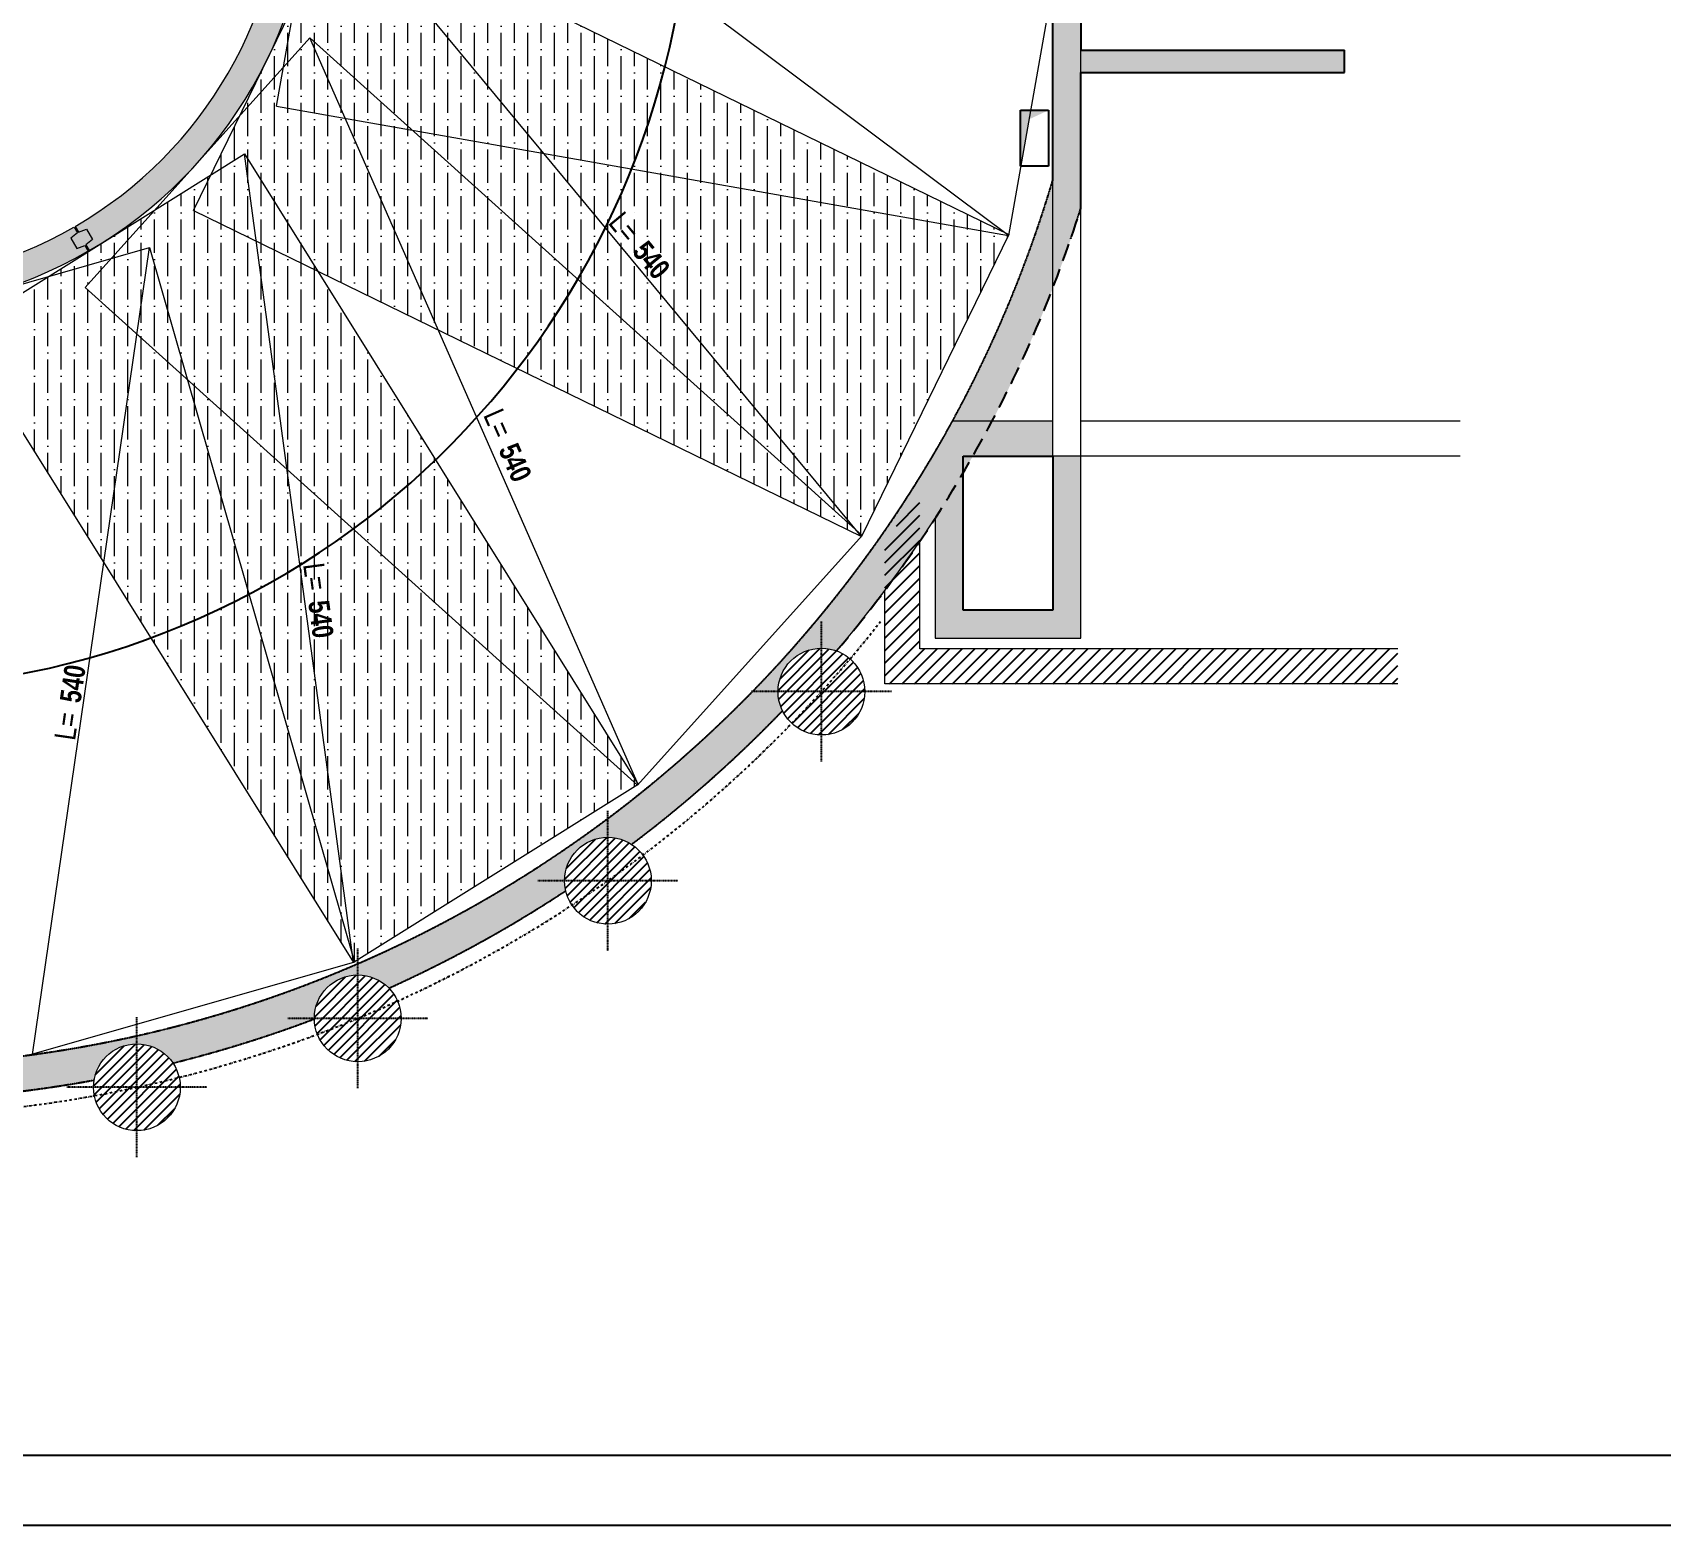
# Model space of a CAD drawing. Header units: metres. Extents: x 33574 to 39801, y -147554 to -143354.
# Drawn here: x 35070 to 36234, y -147554 to -146487 of the extents above; entities that cross this region are included whole.
import ezdxf

# ---------------------------------------------------------------- set-up
doc = ezdxf.new("R2010")
doc.units = ezdxf.units.M
doc.linetypes.add('INTERROMPU2', pattern=[9.524999999999999, 6.35, -3.175])
doc.linetypes.add('TIRETPTX2', pattern=[50.8, 25.4, -12.7, 0, -12.7])
for name, color, linetype in [('01-Cad  2', 1, 'Continuous'), ('01_linteaux', 3, 'Continuous'), ('01_murs_coup', 5, 'Continuous'), ('01_murs_sup', 2, 'INTERROMPU2'), ('01_poch_murs', 251, 'Continuous'), ('01_resv', 32, 'Continuous'), ('01_texte', 230, 'Continuous')]:
    doc.layers.add(name, color=color, linetype=linetype)
doc.layers.add('01_PIEUX', color=5, linetype='Continuous', lineweight=60)
doc.styles.add('ARIAL NA', font='ARIALN.TTF')
doc.styles.add('impact', font='impact.ttf')
pattern_1 = [(90, (0, -342.949232486746), (-9.524999999999997, 16.66875), [23.8125, -4.762499999999999, 0, -4.762499999999999])]

msp = doc.modelspace()

# ---------------------------------------------------------------- hatches: boundary and pattern name
at = {"layer": '01_murs_sup', "ltscale": 3}
h = msp.add_hatch(dxfattribs=at)
h.set_pattern_fill('DASH', color=256, scale=2.5, angle=135)
h.set_pattern_definition([(135, (-1377.46904745726, -135886.3766936216), (-11.22532015133644, 8.881784197001252e-16), [7.9375, -7.9375])])
h.paths.add_polyline_path([(35818.72455630315, -146612.6917047548), (35818.7253248479, -146515.6349011665), (36007.24869973916, -146515.6349011665), (36007.24869973916, -146499.6349011665), (35818.72896800363, -146499.6349011665), (35818.72896800363, -146365.9957603085), (35798.72650976552, -146365.9957603085), (35798.72532484728, -146515.6349011665), (35798.72471512885, -146592.6340889082, -0.3316165824014951), (34949.71496456216, -147225.2994417661), (34949.71496456216, -147250.2994417661, 0.04526015738334291), (35113.63287246309, -147235.4310835851, -0.6784920947094194), (35169.94797091185, -147223.2781875027, 0.0290857858348107), (35271.04420118374, -147191.7479866602, -0.6786650772580168), (35324.28835202201, -147169.7305210296, 0.03963135764520873), (35450.62229365334, -147100.2283790938, -0.05889174878895797), (35449.76810593809, -147093.0013463906, -0.5957938614643646), (35497.71761461234, -147067.0453421585, 0.03959186487785516), (35605.57779341695, -146971.5691229358, -0.1147067523627306), (35602.39890267018, -146957.8948448957, -0.5230756100816683), (35644.23093848054, -146928.8488985313, 0.1000910596722721)])
h.paths.add_polyline_path([(34079.31210619549, -146504.8133812006), (34075.95500703835, -146365.9957603085), (34050.94769757198, -146365.9957603085), (34053.8427052707, -146485.7056831882, -0.328755579086477), (34075.67279549941, -146515.3183959108, -0.2553953403700908), (34061.41693399924, -146541.4073557578, 0.06071621505798748), (34135.96761812367, -146748.8556114966, -0.4496334161171455), (34170.66022362853, -146779.6349010365, -0.1753608633251859), (34163.48212970542, -146799.4721586813, 0.01836853256108478), (34199.37950259771, -146855.9402207592, -0.4913802896854275), (34238.23258403791, -146885.9290372062, -0.140327085577333), (34233.53583958584, -146902.3344859224, 0.03953732202023799), (34331.09125117055, -147008.0487978252, -0.5620629895725984), (34376.33578451678, -147035.5822914239, -0.0842861395221403), (34374.59872286684, -147045.8136373335, 0.03011723266168045), (34463.64618001701, -147109.7915810451, -0.6241365282367528), (34513.68012792578, -147134.2601083201, -0.03818521046561189), (34513.31956880829, -147138.9744123415, 0.0237593458811339), (34591.15856205699, -147176.7708181262, -0.6784920947084723), (34644.81060976732, -147197.7598860657, 0.06483465551945516), (34874.8223331413, -147247.2157891014, -0.6784920947094583), (34932.35985634164, -147250.1341140412, 0.004762977334731561), (34949.71496456216, -147250.2994417661), (34949.71496456216, -147225.2994417661, -0.3601863127720239)])
at = {"layer": '01_poch_murs', "ltscale": 3}
h = msp.add_hatch(color=256, dxfattribs=at)
h.dxf.hatch_style = 1
h.paths.add_polyline_path([(34248.28433725888, -145747.3438180018), (34242.16544300839, -145747.3438180018, -0.3180508282359097), (34215.02561750617, -145770.7140851372), (34188.37904986591, -145859.519858868, -0.2237955367623003), (34199.64339826563, -145883.4260098738, -0.09897303326771603), (34197.26097763602, -145895.3438180188), (34203.82677616641, -145895.3438180188)])
h.paths.add_polyline_path([(34203.82677616641, -145895.3438180188), (34197.26097763602, -145895.3438180188, -0.2738205389938315), (34171.95752288586, -145914.2483488182), (34145.22723758267, -146003.3331307851, -0.2206120316884544), (34156.20294839465, -146026.9980381906, -0.3797029099391359), (34128.89084456862, -146057.7778923458), (34102.28069709784, -146146.4622875422, -0.2332341861448616), (34114.41533426917, -146171.061029082, -0.3935893677039966), (34085.61217239595, -146201.9830908219), (34059.13222046549, -146290.1353148723, -0.2331529290483465), (34071.25927559825, -146314.7282397092, -0.3194978935303579), (34050.41617614435, -146344.0171005832), (34050.947697572, -146365.9957603085), (34075.95500703837, -146365.9957603085), (34074.94862611359, -146324.3814381961), (34161.79268607264, -146035.2760406086, -0.2017052976722566), (34162.90788450468, -146031.5635254839)])
h.paths.add_polyline_path([(34075.95500703837, -146365.9957603085), (34050.947697572, -146365.9957603085), (34053.84270527073, -146485.7056831883, -0.240193406139312), (34074.02424865984, -146505.3438183572), (34079.3249340348, -146505.3438183572)])
h.paths.add_polyline_path([(34079.41314047902, -146505.3438183572), (34074.02424865984, -146505.3438183572, -0.0820806785414689), (34075.67279549943, -146515.3183959108, -0.2553953403698855), (34061.41693399927, -146541.4073557577, 0.06071621505799264), (34135.9676181237, -146748.8556114966, -0.427582122664131), (34170.57544541074, -146777.3438178521), (34179.57658441259, -146777.3438178521, -0.08234245980272245)])
h.paths.add_polyline_path([(34179.57658441259, -146777.3438178521), (34170.57544541074, -146777.3438178521, -0.0184954473329373), (34170.66022362855, -146779.6349010365, -0.1753608633251471), (34163.48212970544, -146799.4721586813, 0.01836853256108477), (34199.37950259773, -146855.9402207592, -0.4913802896853409), (34238.23258403793, -146885.9290372062, -0.1403270855771818), (34233.53583958585, -146902.3344859224, 0.03953732202024386), (34331.09125117057, -147008.0487978252, -0.5620629895725562), (34376.33578451679, -147035.5822914239, -0.08428613952214607), (34374.59872286686, -147045.8136373335, 0.03011723266167905), (34463.64618001704, -147109.7915810451, -0.6241365282367535), (34513.68012792579, -147134.2601083201, -0.03818521046560933), (34513.31956880831, -147138.9744123415, 0.0237593458811355), (34591.15856205701, -147176.7708181262, -0.5039318466174627), (34640.66669659685, -147182.4488587011), (34640.66669659685, -147169.6518778242, -0.1761228929484829)])
h.paths.add_polyline_path([(34640.66669659685, -147169.6518778242), (34640.66669659685, -147182.4488587011, -0.1300830585744839), (34644.81060976735, -147197.7598860657, 0.06483465551945058), (34874.82233314132, -147247.2157891015, -0.6784920947098105), (34932.35985634166, -147250.1341140413, 0.004762977334749889), (34949.71496456226, -147250.2994417661), (34949.71496456226, -147225.2994417661, -0.08931239155494688)])
h.paths.add_polyline_path([(35169.94797091188, -147223.2781875027, 0.02604617036682067), (35260.66415619559, -147195.588878944), (35260.66415619559, -147168.9418950087, -0.08988955722728416), (34949.71496456226, -147225.2994417661), (34949.71496456226, -147250.2994417661, 0.04526015738332237), (35113.63287246311, -147235.4310835851, -0.6784920947096146)])
edge = h.paths.add_edge_path()
edge.add_line((34408.59027930725, -145263.1085593163), (34385.5269354067, -145253.3643128845))
edge.add_arc((35466.5236872878, -145780.6175167355), 1202.726036364359, 153.9993209300817, 155.8552133278959)
edge.add_arc((34347.39102228516, -145310.8591006611), 30.99999999999181, -6.821210263296962e-12, 45.76044301059699, ccw=False)
edge.add_arc((34347.39102228514, -145310.8591006611), 31.00000000000364, -91.30111602161622, 0, ccw=False)
edge.add_arc((35466.52368727751, -145780.6175167315), 1202.726036353317, 158.604113661065, 160.7596099109419)
edge.add_line((34330.9767503726, -145384.2804472969), (34306.50477054843, -145465.8389103738))
edge.add_arc((34287.56648059654, -145490.3815502827), 30.99999999999297, -6.821210263296962e-12, 52.344482336476574, ccw=False)
edge.add_arc((34287.56648059653, -145490.3815502827), 31, -85.74869509530629, 0, ccw=False)
edge.add_line((34289.86454787194, -145521.2962536906), (34274.67844661011, -145571.9074052175))
edge.add_arc((34255.52429800759, -145596.2819532402), 30.99999999998927, -1.0118128557223827e-11, 51.8388232869724, ccw=False)
edge.add_arc((34255.52429800759, -145596.2819532402), 31, -85.24303604578489, 0, ccw=False)
edge.add_line((34258.09510734261, -145627.1751715796), (34231.52944584609, -145715.7113071045))
edge.add_arc((34212.08384813659, -145739.853981557), 31.00000000001052, 6.707523425575346e-12, 51.15046554255821, ccw=False)
edge.add_arc((34212.08384813677, -145739.853981557), 30.99999999983265, -13.981443262347796, 0, ccw=False)
edge.add_line((34242.16544300839, -145747.3438180018), (34248.28433725888, -145747.3438180018))
edge.add_line((34248.28433725888, -145747.3438180018), (34356.55909196645, -145386.8952620132))
edge.add_arc((35466.52368728707, -145780.6175167352), 1177.726036363551, 153.9335210040949, 160.4695873568468, ccw=False)
at = {"layer": '01_poch_murs'}
h = msp.add_hatch(dxfattribs=at)
h.set_pattern_fill('DOTS', color=256, scale=2)
h.set_pattern_definition([(0, (17709.70244418724, -129204.6844856523), (1.5875, 3.175), [0, -3.175])])
h.paths.add_polyline_path([(34827.92600877853, -146640.176967322, -0.02601027697775948), (34800.11581319627, -146626.0530203742), (34797.74060486278, -146630.1670018863), (34802.4367572855, -146634.0330272901), (34798.18695259812, -146641.3939049309), (34792.49080017541, -146639.2599303347), (34790.11580017541, -146643.3735510026, 0.02602598800101315), (34819.79680565972, -146658.4503419671)])
h.paths.add_polyline_path([(34829.68259216089, -146640.9503017804, -0.001599403146000994), (34827.92600877853, -146640.176967322), (34819.79680565972, -146658.4503419671, 0.008389957832762128), (34829.68259216089, -146662.6436995668)])
h.paths.add_polyline_path([(34829.68259216089, -146640.9503017804), (34829.68259216089, -146662.6436995668, 0.09640888134956785), (34949.69877928867, -146685.9957596736), (34949.69877928867, -146665.9957596463, -0.1032573502534808)])
h.paths.add_polyline_path([(34989.68259216089, -146663.3171350294, -0.03343185520481382), (34949.69877928867, -146665.9957596463), (34949.69877928867, -146685.9957596736, 0.03132955598132199), (34989.68259216089, -146683.4859174108)])
h.paths.add_polyline_path([(35062.96668672441, -146665.2727453641), (35051.71482109319, -146648.1117366939, -0.05337548787622121), (34989.68259216089, -146663.3171350294), (34989.68259216089, -146683.4859174108, 0.05920163459272805)])
h.paths.add_polyline_path([(35109.27368612781, -146643.3595694137), (35106.90675840194, -146639.2599303347), (35101.21060597923, -146641.3939049309), (35096.96080129185, -146634.0330272901), (35101.65695371456, -146630.1670018863), (35099.27367452627, -146626.0390412436, -0.04377653951283225), (35051.71482109319, -146648.1117366939), (35062.96668672441, -146665.2727453641, 0.04008785263166796)])
h.paths.add_polyline_path([(35149.68259216089, -146615.795680019), (35149.68259216089, -146589.602557833, -0.05113669284430105), (35100.13965320177, -146625.5389603078), (35102.52297911834, -146629.6670018863), (35108.21913154105, -146627.5330272901), (35112.46893622843, -146634.8939049309), (35107.77278380572, -146638.7599303347), (35110.13966772384, -146642.8594935365, 0.03748820705066643)])
h.paths.add_polyline_path([(35237.74876288913, -146505.3438181318), (35215.35554659554, -146505.3438181318, -0.08974126751230488), (35149.68259216089, -146589.602557833), (35149.68259216089, -146615.795680019, 0.111739751350108)])
h.paths.add_polyline_path([(35260.63178379423, -146441.5642735167), (35260.63178379423, -146372.495760083), (35255.46496641646, -146372.495760083), (35254.46628634512, -146366.503679655), (35249.68217558386, -146366.495706126, -0.1209334578965822), (35215.35554659554, -146505.3438181318), (35237.74876288913, -146505.3438181318, 0.05308695196988791)])
h.paths.add_polyline_path([(35269.68214780606, -146366.5290394593), (35264.96034084338, -146366.5211697701), (35263.96457579122, -146372.495760083), (35260.63178379423, -146372.495760083), (35260.63178379423, -146441.5642735167, 0.0592534558250833)])
at = {"layer": '01_poch_murs', "lineweight": 0}
h = msp.add_hatch(dxfattribs=at)
h.set_pattern_fill('ANSI36', color=256, scale=3, angle=45)
h.set_pattern_definition(pattern_1)
h.paths.add_polyline_path([(35328.82955494818, -146445.3431748041), (35282.50225014033, -146451.036759001), (35278.83279099917, -146421.1792656835), (35257.04395386797, -146465.8530021572), (35248.91974464707, -146511.9276822105), (35267.79531963079, -146490.9642324089), (35340.99435403312, -146556.8729390235), (35435.1438352795, -146573.4740327869)])
h.paths.add_polyline_path([(35289.91940533038, -146398.4483377302), (35278.83279099917, -146421.1792656835), (35282.50225014033, -146451.036759001), (35321.33781216562, -146436.3140638745)])
h.paths.add_polyline_path([(35289.91940533038, -146398.4483377302), (35321.33781216562, -146436.3140638745), (35347.34266721109, -146426.4555338911)])
h.paths.add_polyline_path([(35347.34266721109, -146426.4555338911), (35321.33781216562, -146436.3140638745), (35328.82955494818, -146445.3431748041), (35374.54793064538, -146439.7244274486)], flags=17)
h.paths.add_polyline_path([(35374.54793064538, -146439.7244274486), (35328.82955494818, -146445.3431748041), (35435.14383527951, -146573.4740327869), (35497.75680763638, -146584.5143891558, 0.03260779179919894), (35521.51590427922, -146511.4054976653)])
h.paths.add_polyline_path([(35521.51590427922, -146511.4054976653, -0.03260779179919856), (35497.75680763638, -146584.5143891558), (35767.07613625853, -146632.0026532182), (35763.87631776967, -146629.6125695029)])
h.paths.add_polyline_path([(35766.96851474143, -146631.983676641), (35497.75680763638, -146584.5143891558, -0.01945865927260318), (35479.10895280218, -146626.46115937), (35658.80038959504, -146843.0267787457), (35662.43150507501, -146846.2962498092)])
h.paths.add_polyline_path([(35435.1438352795, -146573.4740327869), (35340.99435403312, -146556.8729390235), (35459.28487310202, -146663.3822007952, 0.01776260766027191), (35479.10895280218, -146626.46115937)])
h.paths.add_polyline_path([(35479.10895280218, -146626.46115937, -0.01776260766026648), (35459.28487310202, -146663.3822007952), (35658.80038959505, -146843.0267787457)])
h.paths.add_polyline_path([(35459.28487310202, -146663.3822007952, -0.03260780446786091), (35416.29459968466, -146727.1101041171), (35662.0915140704, -146846.993269432), (35658.80038959501, -146843.0267787457)])
h.paths.add_polyline_path([(35459.28487310202, -146663.3822007952), (35340.99435403311, -146556.8729390235), (35293.0842441944, -146548.4250940102), (35359.54271055962, -146699.4303583282), (35416.29459968465, -146727.1101041171, 0.0326078044678612)])
h.paths.add_polyline_path([(35267.79531963079, -146490.9642324089), (35293.0842441944, -146548.4250940102), (35340.99435403309, -146556.8729390235)], flags=17)
h.paths.add_polyline_path([(35267.79531963079, -146490.9642324089), (35248.91974464707, -146511.9276822105), (35244.01004225069, -146539.7719881508), (35293.0842441944, -146548.4250940102)])
h.paths.add_polyline_path([(35248.91974464707, -146511.9276822105), (35257.04395386796, -146465.8530021572), (35217.61416393091, -146546.6960519378)])
h.paths.add_polyline_path([(35293.0842441944, -146548.4250940102), (35244.01004225069, -146539.7719881508), (35248.91974464707, -146511.9276822105), (35217.61416393091, -146546.6960519378), (35197.10476981705, -146588.7465414779), (35221.02744690981, -146573.797993747), (35273.22397324388, -146657.3298971354), (35359.54271055962, -146699.4303583282)])
h.paths.add_polyline_path([(35221.02744690981, -146573.797993747), (35197.10476981705, -146588.7465414779), (35184.710330101, -146614.158908842), (35229.4090455208, -146635.9599290192)])
h.paths.add_polyline_path([(35492.04780703306, -146643.6752499274), (35515.24523811475, -146671.6329874788), (35532.9270011542, -146656.9618618644), (35509.72957007252, -146629.004124313)], flags=24)
h.paths.add_polyline_path([(35475.09858703586, -146622.7231306623), (35492.39947353192, -146643.574303465), (35509.71508115774, -146629.2069887351), (35492.41419466168, -146608.3558159324)], flags=9)
h = msp.add_hatch(dxfattribs=at)
h.set_pattern_fill('ANSI36', color=256, scale=3, angle=45)
h.set_pattern_definition(pattern_1)
h.paths.add_polyline_path([(35069.68259203076, -146685.995759776), (35041.47348785241, -146685.995759776), (35017.49590383227, -146700.978617163), (35043.90270255699, -146743.2383289636)])
h.paths.add_polyline_path([(35107.20397410466, -146669.3189905235), (35126.12287199158, -146648.3074257635), (35081.14980496165, -146661.2032452178), (35041.47348785241, -146685.995759776), (35069.68259203076, -146685.995759776), (35069.68259203076, -146784.4947762433), (35120.57518745487, -146865.9399539731), (35144.23581014307, -146702.6626054603)])
h.paths.add_polyline_path([(35157.42845270776, -146613.5390560362), (35081.14980496169, -146661.2032452178), (35126.1228719916, -146648.3074257635)])
h.paths.add_polyline_path([(35153.23920331501, -146640.5319428778), (35126.12287199158, -146648.3074257635), (35107.20397410466, -146669.3189905235), (35144.23581014308, -146702.6626054603)])
h.paths.add_polyline_path([(35184.710330101, -146614.158908842), (35197.10476981705, -146588.7465414779), (35157.42845270779, -146613.5390560361), (35126.1228719916, -146648.3074257635), (35153.23920331501, -146640.5319428778), (35180.38921176464, -146735.2152744955), (35251.41509086355, -146799.1672632859), (35229.4090455208, -146635.9599290192)])
h.paths.add_polyline_path([(35221.02744690981, -146573.797993747), (35197.10476981705, -146588.7465414779), (35184.710330101, -146614.158908842), (35229.4090455208, -146635.9599290192)])
h.paths.add_polyline_path([(35221.02744690981, -146573.797993747), (35229.4090455208, -146635.9599290192), (35273.22397324388, -146657.3298971354)])
h.paths.add_polyline_path([(35273.22397324388, -146657.3298971354), (35229.40904552081, -146635.9599290192), (35251.41509086355, -146799.1672632859), (35298.68340465509, -146841.727844191, 0.03260781837376031), (35357.57412539457, -146792.3183581521)])
h.paths.add_polyline_path([(35357.57412539457, -146792.3183581521, -0.03260781837375752), (35298.6834046551, -146841.727844191), (35501.83316095088, -147024.6447063578), (35502.16939374245, -147024.4346220319), (35502.43331809522, -147024.1415260799)])
h.paths.add_polyline_path([(35298.68340465509, -146841.727844191, -0.01946921466162051), (35260.61955754293, -146867.4319808529), (35298.18061682706, -147146.0027218704), (35299.61238783618, -147150.9959007679), (35501.83316095088, -147024.6447063578)])
h.paths.add_polyline_path([(35251.41509086355, -146799.1672632859), (35180.38921176463, -146735.2152744955), (35224.26388663367, -146888.2244493526, 0.01775199843646007), (35260.61955754293, -146867.4319808529)])
h.paths.add_polyline_path([(35298.68340465509, -146841.727844191, -0.01946921466162071), (35260.61955754293, -146867.4319808529), (35251.41509086355, -146799.1672632859)])
h.paths.add_polyline_path([(35180.38921176463, -146735.2152744955), (35144.23581014307, -146702.6626054603), (35120.57518745487, -146865.9399539731), (35154.03536284727, -146919.4874280013, 0.03260783243952673), (35224.26388663367, -146888.2244493526)])
h.paths.add_polyline_path([(35224.26388663367, -146888.2244493526, -0.03260783243952908), (35154.03536284727, -146919.4874280013), (35298.89678448049, -147151.3141629669), (35298.18061682706, -147146.0027218704)])
h.paths.add_polyline_path([(35260.61955754293, -146867.4319808529, -0.01775199843646067), (35224.26388663367, -146888.2244493526), (35298.18061682706, -147146.0027218704)])
h.paths.add_polyline_path([(35262.03045793316, -146890.6078220453), (35266.88487136296, -146926.6104687262), (35289.65460608259, -146923.540313718), (35284.8001926528, -146887.5376670371)], flags=24)
h.paths.add_polyline_path([(35258.76170147134, -146863.8574465076), (35262.38217373218, -146890.7085966023), (35284.68039089916, -146887.7020186183), (35281.05991863833, -146860.8508685236)], flags=9)
h = msp.add_hatch(dxfattribs=at)
h.set_pattern_fill('ANSI36', color=256, scale=3, angle=45)
h.set_pattern_definition(pattern_1)
h.paths.add_polyline_path([(35497.75680763638, -146584.5143891558), (35435.1438352795, -146573.4740327869), (35479.10895280218, -146626.46115937, 0.01945865927260254)])
at = {"layer": '01_poch_murs'}
h = msp.add_hatch(color=256, dxfattribs=at)
h.dxf.hatch_style = 1
h.paths.add_polyline_path([(35112.5013086298, -146634.8939051563), (35108.25150394242, -146627.5330275155), (35102.5553515197, -146629.6670021117), (35101.3678515197, -146627.6101917777), (35100.50182611592, -146628.1101917777), (35101.68932611593, -146630.1670021117), (35096.99317369321, -146634.0330275155), (35101.24297838059, -146641.3939051563), (35106.93913080329, -146639.2599305601), (35108.12672845961, -146641.3169100397), (35108.99275386339, -146640.8169100397), (35107.80515620708, -146638.7599305601)])
at = {"layer": '01_poch_murs', "lineweight": 0}
h = msp.add_hatch(dxfattribs=at)
h.set_pattern_fill('ANSI36', color=256, scale=3, angle=45)
h.set_pattern_definition(pattern_1)
h.paths.add_polyline_path([(35153.23920331501, -146640.5319428778), (35144.23581014307, -146702.6626054603), (35180.38921176464, -146735.2152744955)])
at = {"layer": '01_poch_murs', "ltscale": 3}
h = msp.add_hatch(color=256, dxfattribs=at)
h.dxf.hatch_style = 1
edge = h.paths.add_edge_path()
edge.add_arc((34949.71496489148, -146339.2994419503), 885.9999996226327, 330.3693619606736, 331.313288692121)
edge.add_line((35726.96512642602, -146764.5972032022), (35798.72646091177, -146764.5972032022))
edge.add_line((35798.72646091177, -146764.5972032022), (35798.72635997762, -146777.3438178521))
edge.add_line((35798.72635997763, -146777.3438178521), (35719.85334471172, -146777.3438178521))
edge = h.paths.add_edge_path()
edge.add_arc((34949.71496422509, -146339.2994415712), 886.0000003893334, 290.5459497419325, 330.3693619606682)
edge.add_line((35719.85334471172, -146777.3438178521), (35798.72635997762, -146777.3438178521))
edge.add_line((35798.72635997763, -146777.3438178521), (35798.72626294912, -146789.5972032022))
edge.add_line((35798.72626294912, -146789.5972032022), (35734.73058520433, -146789.5972032022))
edge.add_line((35734.73058520434, -146789.5972032022), (35734.73058520434, -146899.634908007))
edge.add_line((35734.73058520434, -146899.634908007), (35798.72539191297, -146899.6349020256))
edge.add_line((35798.72539191296, -146899.6349020256), (35798.79022580152, -146789.5972032022))
edge.add_line((35798.79022580153, -146789.5972032022), (35818.72626294974, -146789.5972032022))
edge.add_line((35818.72626294974, -146789.5972032022), (35818.72523324544, -146919.6349001563))
edge.add_line((35818.72523324544, -146919.6349001563), (35714.73058520433, -146919.6349098764))
edge.add_line((35714.73058520434, -146919.6349098764), (35714.73058520434, -146833.9428488519))
edge.add_arc((34949.71496455916, -146339.2994417638), 911.0000000037576, 319.67327879296056, 327.11412007616406, ccw=False)
edge.add_arc((35633.39890267021, -146957.8948448957), 31.00000000001091, 69.54812497830022, 180)
edge.add_arc((35633.39890267009, -146957.8948448957), 30.99999999988534, 179.9999999999462, 206.1744532053453)
edge.add_arc((34949.71496456517, -146339.2994417693), 910.9999999955767, 306.98024899574193, 316.04929939065175, ccw=False)
edge.add_arc((35480.76810593808, -147093.0013463906), 30.99999999998181, 56.85509518091673, 180)
edge.add_arc((35480.76810593842, -147093.0013463906), 31.00000000031711, 180.0000000001076, 193.4814234080901)
edge.add_arc((34949.71496456006, -146339.2994417622), 911.0000000044032, 294.2781823026611, 303.3562695934339, ccw=False)
edge.add_arc((35302.04123388398, -147191.319076668), 31, 44.13928519626435, 180)
edge.add_arc((35302.04123385243, -147191.3190766681), 30.9999999684478, 179.9999999998385, 180.7927585963713)
edge.add_arc((34949.71496476549, -146339.2994423136), 910.9999994158935, 289.9577624268415, 290.65386148964905, ccw=False)
edge.add_line((35260.66415619559, -147195.588878944), (35260.66415619559, -147168.9418950087))
h = msp.add_hatch(dxfattribs=at)
h.set_pattern_fill('ANSI31', color=256, scale=2)
h.set_pattern_definition([(45, (12138.09816552654, -135886.3766933962), (-4.490128060534576, 4.490128060534577), [])])
h.paths.add_polyline_path([(35703.72471235579, -146850.5628772605), (35703.72471235579, -146814.0101963209, -0.01266279094828496), (35678.72471235579, -146851.5745512991), (35678.72471235579, -146885.6196663887, 0.01181774523115092)])
h.paths.add_polyline_path([(35703.72471235579, -146869.9154050246), (35703.72471235579, -146850.5628772605, -0.01181774523115086), (35678.72471235579, -146885.6196663887), (35678.72471235579, -146903.7715737828, 0.01141311991925369)])
h.paths.add_polyline_path([(35703.72471235579, -146869.9154050246, -0.0114131199192537), (35678.72471235579, -146903.7715737828), (35678.72471235579, -146952.3438176267), (35798.72471235579, -146952.3438176267), (35798.72471235579, -146927.3438176267), (35703.72471235579, -146927.3438176267)])
h.paths.add_polyline_path([(35810.68082029985, -146927.3438176267), (35798.72471235579, -146927.3438176267), (35798.72471235579, -146952.3438176267), (35810.68082029985, -146952.3438176267)])
h.paths.add_polyline_path([(35827.2292108057, -146927.3438176267), (35810.68082029985, -146927.3438176267), (35810.68082029985, -146952.3438176267), (35827.2292108057, -146952.3438176267)])
h.paths.add_polyline_path([(35999.8058577285, -146927.3438176267), (35827.2292108057, -146927.3438176267), (35827.2292108057, -146952.3438176267), (35999.8058577285, -146952.3438176267)])
h.paths.add_polyline_path([(36045.25453399309, -146927.3438176267), (35999.8058577285, -146927.3438176267), (35999.8058577285, -146952.3438176267), (36045.25453399309, -146952.3438176267)])
at = {"layer": '01_poch_murs'}
h = msp.add_hatch(dxfattribs=at)
h.set_pattern_fill('ANSI31', color=256, scale=1.5)
h.set_pattern_definition([(45, (17424.70657042975, -138254.6271698043), (-3.367596045400932, 3.367596045400933), [])])
h.paths.add_polyline_path([(35633.3989026702, -146926.8948448957, 0.4142135623730951), (35602.3989026702, -146957.8948448957), (35633.3989026702, -146957.8948448957)])
h.paths.add_polyline_path([(35633.3989026702, -146957.8948448957), (35602.3989026702, -146957.8948448957, 0.4142135623730951), (35633.3989026702, -146988.8948448957)])
h.paths.add_polyline_path([(35633.3989026702, -146926.8948448957), (35633.3989026702, -146957.8948448957), (35664.3989026702, -146957.8948448957, 0.4142135623730951)])
h.paths.add_polyline_path([(35664.3989026702, -146957.8948448957), (35633.3989026702, -146957.8948448957), (35633.3989026702, -146988.8948448957, 0.4142135623730951)])
h = msp.add_hatch(dxfattribs=at)
h.set_pattern_fill('ANSI31', color=256, scale=1.5)
h.set_pattern_definition([(45, (17272.07577369766, -138389.7336712992), (-3.367596045400932, 3.367596045400933), [])])
h.paths.add_polyline_path([(35480.76810593811, -147062.0013463907, 0.4142135623730951), (35449.76810593811, -147093.0013463907), (35480.76810593811, -147093.0013463907)])
h.paths.add_polyline_path([(35480.76810593811, -147093.0013463907), (35449.76810593811, -147093.0013463907, 0.4142135623730951), (35480.76810593811, -147124.0013463907)])
h.paths.add_polyline_path([(35480.76810593811, -147062.0013463907), (35480.76810593811, -147093.0013463907), (35511.76810593811, -147093.0013463907, 0.4142135623730951)])
h.paths.add_polyline_path([(35511.76810593811, -147093.0013463907), (35480.76810593811, -147093.0013463907), (35480.76810593811, -147124.0013463907, 0.4142135623730951)])
h = msp.add_hatch(dxfattribs=at)
h.set_pattern_fill('ANSI31', color=256, scale=1.5)
h.set_pattern_definition([(45, (17093.34890164353, -138488.0514015766), (-3.367596045400932, 3.367596045400933), [])])
h.paths.add_polyline_path([(35302.04123388398, -147160.319076668, 0.4142135623730951), (35271.04123388398, -147191.319076668), (35302.04123388398, -147191.319076668)])
h.paths.add_polyline_path([(35302.04123388398, -147191.319076668), (35271.04123388398, -147191.319076668, 0.4142135623730951), (35302.04123388398, -147222.319076668)])
h.paths.add_polyline_path([(35302.04123388398, -147160.319076668), (35302.04123388398, -147191.319076668), (35333.04123388398, -147191.319076668, 0.4142135623730951)])
h.paths.add_polyline_path([(35333.04123388398, -147191.319076668), (35302.04123388398, -147191.319076668), (35302.04123388398, -147222.319076668, 0.4142135623730951)])
h = msp.add_hatch(dxfattribs=at)
h.set_pattern_fill('ANSI31', color=256, scale=1.5)
h.set_pattern_definition([(45, (16935.51458476004, -138537.2847169815), (-3.367596045400932, 3.367596045400933), [])])
h.paths.add_polyline_path([(35144.20691700048, -147209.5523920729, 0.4142135623730951), (35113.20691700048, -147240.5523920729), (35144.20691700048, -147240.5523920729)])
h.paths.add_polyline_path([(35144.20691700048, -147240.5523920729), (35113.20691700048, -147240.5523920729, 0.4142135623730951), (35144.20691700048, -147271.5523920729)])
h.paths.add_polyline_path([(35144.20691700048, -147209.5523920729), (35144.20691700048, -147240.5523920729), (35175.20691700048, -147240.5523920729, 0.4142135623730951)])
h.paths.add_polyline_path([(35175.20691700048, -147240.5523920729), (35144.20691700048, -147240.5523920729), (35144.20691700048, -147271.5523920729, 0.4142135623730951)])

# ---------------------------------------------------------------- linework, layer by layer
at = {"layer": '01-Cad  2'}
for p, q in [((38750.79301511295, -147503.5708632378), (33623.63955840768, -147503.5708632378)), ((38750.79301511295, -147553.5708632378), (33573.63955840768, -147553.5708632378))]:
    msp.add_line(p, q, dxfattribs=at)
at = {"layer": '01_linteaux'}
msp.add_line((35798.72532484728, -146515.6349011665), (35798.73169954211, -145710.5971997301), dxfattribs=at)
at = {"layer": '01_linteaux', "lineweight": 0}
for p, q in [((35767.07613625853, -146632.0026532182), (35339.99005290558, -146312.9934667854)), ((35662.0915140704, -146846.993269432), (35289.91940533038, -146398.4483377302)), ((35502.49092818692, -147024.2337214989), (35267.79531963079, -146490.9642324089)), ((35298.89678448049, -147151.3141629669), (35221.02744690981, -146573.797993747)), ((35069.68259203079, -147217.1398420437), (35153.23920331501, -146640.5319428778))]:
    msp.add_line(p, q, dxfattribs=at)
at = {"layer": '01_linteaux', "linetype": 'TIRETPTX2', "ltscale": 0.01}
for p, q in [((35633.3989026702, -147007.8948448957), (35633.3989026702, -146907.8948448957)), ((35683.3989026702, -146957.8948448957), (35583.3989026702, -146957.8948448957)), ((35480.76810593811, -147143.0013463907), (35480.76810593811, -147043.0013463907)), ((35530.76810593811, -147093.0013463907), (35430.76810593811, -147093.0013463907)), ((35302.04123388398, -147241.319076668), (35302.04123388398, -147141.319076668)), ((35144.20691700048, -147290.5523920729), (35144.20691700048, -147190.5523920729)), ((35352.04123388398, -147191.319076668), (35252.04123388398, -147191.319076668)), ((35194.20691700048, -147240.5523920729), (35094.20691700048, -147240.5523920729))]:
    msp.add_line(p, q, dxfattribs=at)
at = {"layer": '01_linteaux', "linetype": 'TIRETPTX2', "ltscale": 0.07}
msp.add_arc((34949.71496487508, -146339.2994415406), 922.0000000000022, 186.4389118416408, 321.9287470652964, dxfattribs=at)
at = {"layer": '01_murs_coup', "linetype": 'Continuous', "lineweight": 5}
for p, q in [((35798.72539161492, -146899.6349020256), (35798.73044362079, -146261.6350366631)), ((35798.72539161492, -146899.6349020256), (35798.73044347932, -146261.6529015781)), ((35818.72523324544, -146919.6349001563), (35818.73044347869, -146261.6530599482)), ((35244.01004225069, -146539.7719881508), (35282.75694835657, -146320.027363986)), ((35808.76041507452, -146395.6503293923), (35767.07613625853, -146632.0026532182)), ((35107.20397410466, -146669.3189905235), (35267.79531963079, -146490.9642324089)), ((35267.79531963079, -146490.9642324089), (35662.51229595095, -146846.3689942406)), ((35244.01004225069, -146539.7719881508), (35767.07613625853, -146632.0026532182)), ((35101.68932611592, -146630.1670021117), (35096.99317369321, -146634.0330275155)), ((35099.31432611592, -146626.0533814437), (35101.68932611593, -146630.1670021117)), ((35100.1803515197, -146625.5533814437), (35102.5553515197, -146629.6670021117)), ((35102.55535151971, -146629.6670021117), (35108.25150394242, -146627.5330275155)), ((35108.25150394242, -146627.5330275155), (35112.5013086298, -146634.8939051563)), ((34922.53639628981, -146706.6849082739), (35153.23920331501, -146640.5319428778)), ((35096.99317369321, -146634.0330275155), (35101.24297838059, -146641.3939051563)), ((35101.24297838059, -146641.3939051563), (35106.9391308033, -146639.2599305601)), ((35106.93913080329, -146639.2599305601), (35109.31432611592, -146643.3738895194)), ((35112.5013086298, -146634.8939051563), (35107.80515620709, -146638.7599305601)), ((35107.80515620708, -146638.7599305601), (35110.1803515197, -146642.8738895194)), ((35153.23920331501, -146640.5319428778), (35299.64235370913, -147151.1004041861)), ((35107.20397410466, -146669.3189905235), (35501.91437311975, -147024.7178301231)), ((35794.72842588369, -146764.5972032022), (35726.96512642602, -146764.5972032022)), ((35798.72646091177, -146764.5972032022), (35726.96512642604, -146764.5972032022)), ((35818.72523324544, -146919.6349001563), (35818.7264609124, -146764.5972032022)), ((36089.90957893626, -146764.5972032022), (35818.7264609124, -146764.5972032022)), ((36089.90957893626, -146764.5972032022), (35818.7264609124, -146764.5972032022)), ((36089.90957893625, -146789.5972032022), (35734.73058520434, -146789.5972032022)), ((36089.90957893625, -146789.5972032022), (35734.73058520434, -146789.5972032022)), ((35734.73058520434, -146789.5972032022), (35734.73058520434, -146899.634908007)), ((35734.73058520434, -146789.5972032022), (35734.73058520434, -146899.634908007)), ((35714.73058520434, -146833.9428488519), (35714.73058520434, -146919.6349098764)), ((35714.73058520434, -146833.9428488519), (35714.73058520434, -146919.6349098764)), ((35662.51229595095, -146846.3689942406), (35501.91437311975, -147024.7178301231)), ((35703.72471235579, -146927.3438176267), (35703.72471235579, -146850.5628770244)), ((35678.72471235579, -146952.3438176267), (35678.72471235579, -146885.6196661966)), ((35734.73058520434, -146899.634908007), (35798.72539161492, -146899.6349020256)), ((35734.73058520434, -146899.634908007), (35798.72539161492, -146899.6349020256)), ((35714.73058520434, -146919.6349098764), (35818.72523324544, -146919.6349001563)), ((35714.73058520434, -146919.6349098764), (35818.72523324544, -146919.6349001563)), ((36045.25453399309, -146927.3438176267), (35703.72471235579, -146927.3438176267)), ((36045.25453399309, -146952.3438176267), (35678.72471235579, -146952.3438176267)), ((35299.64235370913, -147151.1004041861), (35068.93710711775, -147217.2448618038))]:
    msp.add_line(p, q, dxfattribs=at)
at = {"layer": '01_murs_coup', "linetype": 'Continuous', "lineweight": 5, "flags": 128}
msp.add_lwpolyline([(35734.73058520434, -146789.6349090106), (35798.7258271327, -146789.6349090106), (35798.7258271327, -146899.6349090106), (35734.73058520434, -146899.6349090106)], close=True, dxfattribs=at)
at = {"layer": '01_murs_coup', "linetype": 'Continuous', "lineweight": 5}
for centre, radius, start, end in [((34949.71496456226, -146365.9957603084), 299.9999999999989, 300.1008476771606, 359.9035088864763), ((34949.71496456226, -146365.9957603084), 319.9999999999992, 300.0945446907675, 359.9045166509532), ((34949.71496456218, -146339.2994417661), 885.9999999999993, 190.7666960631678, 331.3132886919006), ((34949.68259216089, -146365.995760083), 299.9999999999989, 240.0954930099493, 299.9098616551456), ((34949.68259216089, -146365.995760083), 319.9999999999992, 240.0895246920481, 299.9154953070304), ((34949.71496456218, -146339.2994417661), 910.9999999999993, 319.673278792536, 327.1141200767789), ((34949.71496456218, -146339.2994417661), 910.9999999999993, 306.9802489953896, 316.0492993899697), ((34949.71496456218, -146339.2994417661), 910.9999999999993, 294.2781823023629, 303.3562695937275), ((34949.71496456218, -146339.2994417661), 910.9999999999993, 283.9897692131942, 290.653861489416), ((34949.71496456218, -146339.2994417661), 910.9999999999993, 268.9084142577828, 280.365789810799)]:
    msp.add_arc(centre, radius, start, end, dxfattribs=at)
at = {"layer": '01_murs_sup', "ltscale": 0.05}
for p, q in [((35818.72896800363, -145758.6903359441), (35818.72896800363, -146499.6349011665)), ((35798.72471512885, -146592.6340889083), (35798.73013929815, -145907.634901203)), ((35818.72551489202, -146491.6349011665), (35818.72896800363, -146491.6349011665)), ((35818.72551489202, -146491.6349011665), (35818.72896800363, -146491.6349011665)), ((35818.72553072903, -146489.6349011665), (35818.72896800363, -146489.6349011665)), ((35818.72553072903, -146489.6349011665), (35818.72896800363, -146489.6349011665)), ((35818.72545154398, -146499.6349011665), (35818.72896800363, -146499.6349011665)), ((35818.72545154398, -146499.6349011665), (35818.72896800363, -146499.6349011665)), ((35818.72896800363, -146499.6349011665), (36007.24869973916, -146499.6349011665)), ((35818.72896800363, -146499.6349011665), (36007.24869973916, -146499.6349011665)), ((36007.24869973916, -146515.6349011665), (36007.24869973916, -146499.6349011665)), ((35818.72455630315, -146612.6917047549), (35818.7253248479, -146515.6349011665)), ((35818.7253248479, -146515.6349011665), (36007.24869973916, -146515.6349011665))]:
    msp.add_line(p, q, dxfattribs=at)
for centre, radius, start, end in [((34949.71496456215, -146339.2994417661), 885.9999999999993, 190.7666960631678, 343.3855078081539), ((34949.71496456217, -146339.2994417661), 911.0000000000025, 341.1007655602558, 342.5363138692678), ((34949.71496456215, -146339.2994417661), 910.9999999999993, 306.9802489953896, 316.0492993899697), ((34949.71496456215, -146339.2994417661), 910.9999999999993, 294.2781823023629, 303.3562695937275), ((34949.71496456215, -146339.2994417661), 910.9999999999993, 283.9897692131942, 290.653861489416), ((34949.71496456215, -146339.2994417661), 910.9999999999993, 268.9084142577828, 280.365789810799)]:
    msp.add_arc(centre, radius, start, end, dxfattribs=at)
at = {"layer": '01_murs_sup', "ltscale": 2}
msp.add_arc((34949.71496456215, -146339.2994417661), 910.9999999999993, 319.673278792536, 342.5367566854238, dxfattribs=at)
at = {"layer": '01_PIEUX', "linetype": 'Continuous', "lineweight": 5}
for centre in [(35633.3989026702, -146957.8948448957), (35480.76810593811, -147093.0013463907), (35302.04123388398, -147191.319076668), (35144.20691700048, -147240.5523920729)]:
    msp.add_circle(centre, 31, dxfattribs=at)
at = {"layer": '01_poch_murs', "lineweight": 0}
for p, q in [((35184.710330101, -146614.158908842), (35289.91940533038, -146398.4483377302)), ((35289.91940533038, -146398.4483377302), (35767.3085441996, -146631.2865781841)), ((35017.49590383227, -146700.978617163), (35221.02744690981, -146573.797993747)), ((35221.02744690981, -146573.797993747), (35502.49092818692, -147024.2337214989)), ((35184.710330101, -146614.158908842), (35662.0915140704, -146846.993269432)), ((35767.3085441996, -146631.2865781841), (35662.0915140704, -146846.993269432)), ((35017.49590383227, -146700.978617163), (35298.95469498634, -147151.406839149)), ((35502.49092818692, -147024.2337214989), (35298.95469498634, -147151.406839149))]:
    msp.add_line(p, q, dxfattribs=at)
at = {"layer": '01_poch_murs'}
for p, q in [((35100.50182611593, -146628.1101917777), (35101.3678515197, -146627.6101917777)), ((35108.99275386339, -146640.8169100397), (35108.12672845961, -146641.3169100397))]:
    msp.add_line(p, q, dxfattribs=at)
at = {"layer": '01_poch_murs', "ltscale": 3}
for p, q in [((35734.73058520434, -146789.6349090106), (35798.7258271327, -146789.6349090106)), ((35734.73058520434, -146899.6349090106), (35734.73058520434, -146789.6349090106)), ((35798.7258271327, -146789.6349090106), (35798.72539161492, -146899.6349020256)), ((35798.72539161492, -146899.6349020256), (35734.73058520434, -146899.6349090106))]:
    msp.add_line(p, q, dxfattribs=at)
at = {"layer": '01_resv', "ltscale": 200}
for p, q in [((35775.70294798051, -146542.6178123925), (35795.70294798051, -146542.6178123925)), ((35775.70294798051, -146582.6178123925), (35775.70294798051, -146542.6178123925)), ((35795.70294798051, -146542.6178123925), (35795.70294798051, -146582.6178123925)), ((35795.70294798051, -146582.6178123925), (35775.70294798051, -146582.6178123925))]:
    msp.add_line(p, q, dxfattribs=at)
for points in [[(35775.70294798051, -146582.6178123925), (35775.70294798051, -146542.6178123925), (35781.63856668168, -146549.1047408231)], [(35775.70294798051, -146542.6178123925), (35795.70294798051, -146542.6178123925), (35781.63856668168, -146549.1047408231)]]:
    msp.add_solid(points, dxfattribs=at)
at = {"layer": '01_texte'}
msp.add_arc((34949.71529790868, -146365.9955029803), 590, 195.35533105057, 180.0000249457428, dxfattribs=at)

# ---------------------------------------------------------------- texts
for s, rotation, style, p in [('L=', 309.6835820044702, 'ARIAL NA', (35480.37907409515, -146623.2145128116)), ('540', 309.6835820044702, 'impact', (35497.63681289132, -146644.0136836464)), ('L=', 293.7546281745219, 'ARIAL NA', (35391.47985230586, -146760.2772046552)), ('540', 293.7546281745219, 'impact', (35402.36670890667, -146785.0140478072)), ('L=', 277.6791576053072, 'ARIAL NA', (35262.97916732983, -146867.0727197048)), ('540', 277.6791576053072, 'impact', (35266.5906102817, -146893.8569041347)), ('540', 81.75462817375889, 'impact', (35103.84381073799, -146966.6123080667)), ('L=', 81.75462817375889, 'ARIAL NA', (35099.96785902888, -146993.3594958463))]:
    msp.add_text(s, height=15, rotation=rotation, dxfattribs=dict(at, style=style)).set_placement(p)

doc.saveas('drawing.dxf')
